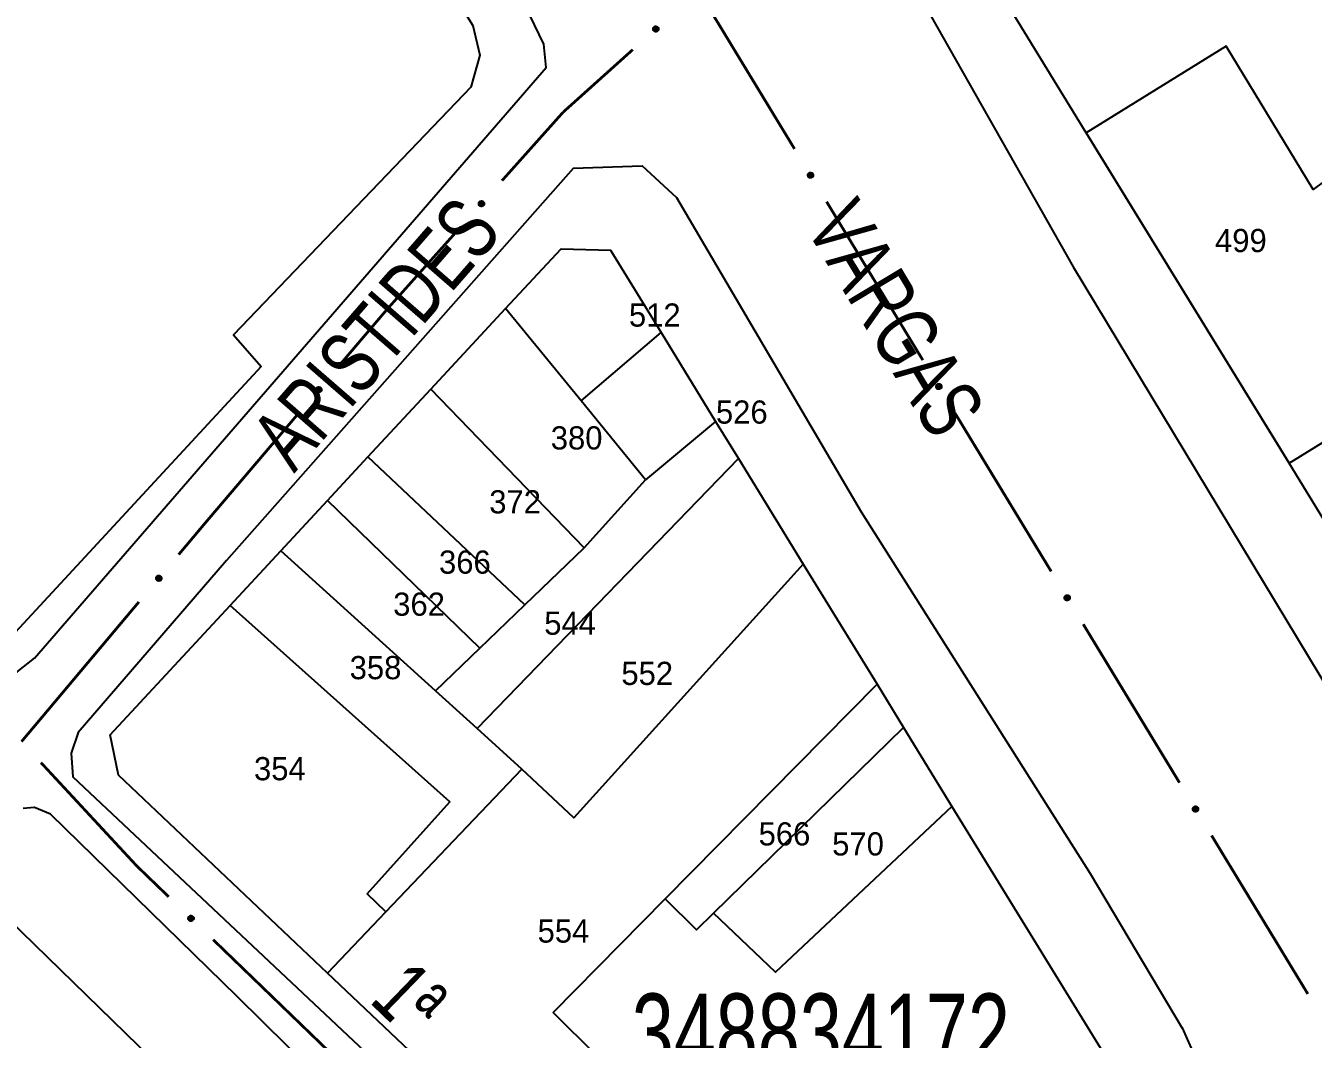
# Model space of a CAD drawing. Extents: x 199577 to 200882, y 4838726 to 4840156.
# Drawn here: x 200395.1 to 200478.4, y 4839460.7 to 4839526.4 of the extents above; entities that cross this region are included whole.
import ezdxf
from ezdxf.enums import TextEntityAlignment as Align

# ---------------------------------------------------------------- set-up
doc = ezdxf.new("R2010")
doc.units = 0
doc.header["$LTSCALE"] = 1.5
doc.header["$MEASUREMENT"] = 0
for name, color, linetype in [('CD_MALHA_LOTES', 7, 'CONTINUOUS'), ('CD_TXT_QUADRA', 2, 'CONTINUOUS'), ('RU-QUADRA', 210, 'CONTINUOUS'), ('SV-EIXO-RUA-PAV', 20, 'CONTINUOUS'), ('SV-RUA-PAVIM', 7, 'CONTINUOUS'), ('SV-TXT-RUA-PAV', 7, 'CONTINUOUS'), ('Th_NmrPorta', 1, 'CONTINUOUS')]:
    doc.layers.add(name, color=color, linetype=linetype)
doc.styles.add('ARIAL', font='ARIAL.SHX')

msp = doc.modelspace()

# ---------------------------------------------------------------- linework, layer by layer
at = {"layer": 'CD_MALHA_LOTES', "linetype": 'Continuous', "flags": 128}
for points in [[(200463.73, 4839519.43), (200454.51, 4839534.48), (200454.83, 4839537.42), (200467.38, 4839549.26)], [(200424.04, 4839526.37), (200424.48, 4839524.45), (200423.9, 4839522.38), (200408.55, 4839506.35), (200410.33, 4839504.29), (200393.35, 4839485.94)], [(200476.85, 4839498.03), (200485.76, 4839503.54), (200480.2, 4839512.41), (200481.83, 4839513.3), (200479.75, 4839516.75), (200478.42, 4839515.76), (200472.78, 4839525.03), (200463.73, 4839519.43)], [(200463.73, 4839519.43), (200476.85, 4839498.03)], [(200426.15, 4839508.04), (200429.75, 4839511.91), (200432.95, 4839511.82), (200436.22, 4839506.49)], [(200421.32, 4839502.83), (200426.15, 4839508.04)], [(200431.04, 4839502.07), (200426.15, 4839508.04)], [(200431.04, 4839502.07), (200436.22, 4839506.49)], [(200436.22, 4839506.49), (200439.74, 4839500.74)], [(200417.24, 4839498.44), (200421.32, 4839502.83)], [(200431.23, 4839492.56), (200421.32, 4839502.83)], [(200435.21, 4839496.96), (200431.04, 4839502.07)], [(200439.74, 4839500.74), (200435.21, 4839496.96)], [(200439.74, 4839500.74), (200441.22, 4839498.34)], [(200504.02, 4839499.07), (200490.04, 4839482.45), (200486.31, 4839482.59), (200476.85, 4839498.03)], [(200414.63, 4839495.62), (200417.24, 4839498.44)], [(200427.39, 4839488.86), (200417.24, 4839498.44)], [(200424.32, 4839480.85), (200441.22, 4839498.34)], [(200441.22, 4839498.34), (200445.42, 4839491.49)], [(200431.23, 4839492.56), (200435.21, 4839496.96)], [(200411.61, 4839492.37), (200414.63, 4839495.62)], [(200424.48, 4839486.06), (200414.63, 4839495.62)], [(200408.33, 4839488.83), (200411.61, 4839492.37)], [(200421.61, 4839483.3), (200411.61, 4839492.37)], [(200427.39, 4839488.86), (200431.23, 4839492.56)], [(200445.42, 4839491.49), (200430.57, 4839475.08), (200427.21, 4839478.23)], [(200445.42, 4839491.49), (200450.19, 4839483.72)], [(200414.63, 4839465.02), (200401.1, 4839477.83), (200400.56, 4839480.46), (200408.33, 4839488.83)], [(200418.4, 4839468.98), (200417.2, 4839470.16), (200422.55, 4839476.11), (200408.33, 4839488.83)], [(200424.48, 4839486.06), (200427.39, 4839488.86)], [(200421.61, 4839483.3), (200424.48, 4839486.06)], [(200424.32, 4839480.85), (200421.61, 4839483.3)], [(200436.49, 4839469.84), (200450.19, 4839483.72)], [(200450.19, 4839483.72), (200451.91, 4839480.92)], [(200427.21, 4839478.23), (200424.32, 4839480.85)], [(200439.61, 4839468.9), (200451.91, 4839480.92)], [(200451.91, 4839480.92), (200455.04, 4839475.81)], [(200418.4, 4839468.98), (200427.21, 4839478.23)], [(200455.04, 4839475.81), (200466.78, 4839456.69), (200467.03, 4839454.22), (200448.29, 4839433.16), (200429.33, 4839451.11)], [(200455.04, 4839475.81), (200443.63, 4839465.08), (200439.61, 4839468.9)], [(200429.23, 4839462.47), (200436.49, 4839469.84)], [(200439.61, 4839468.9), (200438.51, 4839467.83), (200436.49, 4839469.84)], [(200375.38, 4839452.93), (200390.56, 4839468.96), (200393.13, 4839469.34), (200416.69, 4839446.39)], [(200414.63, 4839465.02), (200418.4, 4839468.98)], [(200426.48, 4839453.8), (200414.63, 4839465.02)], [(200432.05, 4839459.67), (200429.23, 4839462.47)]]:
    msp.add_lwpolyline(points, dxfattribs=at)
at = {"layer": 'RU-QUADRA', "linetype": 'Continuous', "flags": 128}
for points in [[(200395.18, 4839572.39), (200424.04, 4839526.37), (200424.48, 4839524.45), (200423.9, 4839522.38), (200408.55, 4839506.35), (200410.33, 4839504.29), (200393.35, 4839485.94), (200350.07, 4839531.66), (200349.97, 4839535.12), (200390.72, 4839573.53)], [(200400.56, 4839480.46), (200408.33, 4839488.83), (200414.63, 4839495.62), (200417.24, 4839498.44), (200421.32, 4839502.83), (200426.15, 4839508.04), (200429.75, 4839511.91), (200432.95, 4839511.82), (200436.22, 4839506.49), (200439.74, 4839500.74), (200441.22, 4839498.34), (200445.42, 4839491.49), (200450.19, 4839483.72), (200451.91, 4839480.92), (200455.04, 4839475.81), (200466.78, 4839456.69), (200467.03, 4839454.22), (200448.29, 4839433.16), (200429.33, 4839451.11), (200426.48, 4839453.8), (200414.63, 4839465.02), (200401.1, 4839477.83)]]:
    msp.add_lwpolyline(points, close=True, dxfattribs=at)
for points in [[(200529.46, 4839528.99), (200517.29, 4839514.69), (200504.02, 4839499.07), (200490.04, 4839482.45), (200486.31, 4839482.59), (200476.85, 4839498.03), (200463.73, 4839519.43), (200454.51, 4839534.48)], [(200393.13, 4839469.34), (200416.69, 4839446.39), (200419.88, 4839449.89), (200422.95, 4839446.95), (200426.79, 4839443.27), (200432.77, 4839437.53), (200437.31, 4839433.18), (200442.28, 4839428.41), (200442.81, 4839425.59), (200431.61, 4839411.49), (200426.52, 4839405.09), (200422.88, 4839400.52), (200389.93, 4839359.07)]]:
    msp.add_lwpolyline(points, dxfattribs=at)
at = {"layer": 'SV-EIXO-RUA-PAV', "const_width": 0.18}
for points in [[(200438.623553, 4839528.640501), (200444.851222, 4839518.383009)], [(200434.385474, 4839524.808769), (200429.922678, 4839520.798351)], [(200429.88, 4839520.76), (200425.922465, 4839516.326866)], [(200429.922678, 4839520.798351), (200429.88, 4839520.76)], [(200446.927112, 4839514.963845), (200453.154781, 4839504.706353)], [(200423.258634, 4839513.342908), (200418.59693, 4839508.120982)], [(200418.48, 4839507.99), (200415.353997, 4839504.315341)], [(200418.59693, 4839508.120982), (200418.48, 4839507.99)], [(200412.76218, 4839501.268624), (200406.930591, 4839494.413511)], [(200455.230671, 4839501.287189), (200461.45834, 4839491.029697)], [(200406.8, 4839494.26), (200405.000055, 4839492.117208)], [(200406.930591, 4839494.413511), (200406.8, 4839494.26)], [(200402.427287, 4839489.054389), (200395.352174, 4839480.631635)], [(200463.53423, 4839487.610534), (200469.761899, 4839477.353042)], [(200395.352174, 4839480.631635), (200394.83, 4839480.01)], [(200402.29, 4839471.96), (200396.088655, 4839478.6518)], [(200471.837789, 4839473.933878), (200478.065458, 4839463.676386)], [(200402.920534, 4839471.351057), (200402.29, 4839471.96)], [(200404.359164, 4839469.961689), (200402.920534, 4839471.351057)], [(200415.868204, 4839458.846744), (200407.236424, 4839467.182952)]]:
    msp.add_lwpolyline(points, dxfattribs=at)
at = {"layer": 'SV-EIXO-RUA-PAV'}
for points in [[(200436.053521, 4839526.159733), (200436.051605, 4839526.110862), (200436.039966, 4839526.069252), (200436.020269, 4839526.037341), (200435.995511, 4839526.01368), (200435.967455, 4839525.992327), (200435.93442, 4839525.97704), (200435.893996, 4839525.968194), (200435.844958, 4839525.969771), (200435.803116, 4839525.984496), (200435.770797, 4839526.002133), (200435.744639, 4839526.026529), (200435.724352, 4839526.054131), (200435.709607, 4839526.088971), (200435.701043, 4839526.130025), (200435.703822, 4839526.179296), (200435.715513, 4839526.220011), (200435.735375, 4839526.250377), (200435.760068, 4839526.276519), (200435.788971, 4839526.297976), (200435.821486, 4839526.312795), (200435.862836, 4839526.321344), (200435.91143, 4839526.317956), (200435.952172, 4839526.30676), (200435.982809, 4839526.287329), (200436.007999, 4839526.26244), (200436.029757, 4839526.234561), (200436.046508, 4839526.201993), (200436.053521, 4839526.159733)], [(200445.908697, 4839516.853372), (200445.956366, 4839516.842433), (200445.995099, 4839516.823283), (200446.022806, 4839516.798013), (200446.041468, 4839516.769299), (200446.057252, 4839516.737772), (200446.066152, 4839516.702476), (200446.067353, 4839516.661113), (200446.056714, 4839516.613217), (200446.03449, 4839516.574828), (200446.011169, 4839516.546338), (200445.982347, 4839516.525155), (200445.951464, 4839516.510335), (200445.914494, 4839516.502303), (200445.872565, 4839516.501495), (200445.824663, 4839516.513358), (200445.786819, 4839516.532392), (200445.760661, 4839516.557538), (200445.739548, 4839516.586648), (200445.72382, 4839516.619027), (200445.715283, 4839516.653725), (200445.714546, 4839516.695943), (200445.726881, 4839516.743068), (200445.745434, 4839516.781029), (200445.770206, 4839516.807533), (200445.799333, 4839516.827674), (200445.830762, 4839516.843889), (200445.86587, 4839516.854313), (200445.908697, 4839516.853372)], [(200424.768353, 4839514.868762), (200424.771813, 4839514.819977), (200424.76481, 4839514.77734), (200424.748734, 4839514.74346), (200424.726721, 4839514.717226), (200424.701179, 4839514.692923), (200424.67002, 4839514.674102), (200424.630811, 4839514.660874), (200424.581897, 4839514.65706), (200424.538691, 4839514.667105), (200424.504633, 4839514.681088), (200424.475955, 4839514.702467), (200424.452762, 4839514.727676), (200424.434283, 4839514.760687), (200424.421265, 4839514.800553), (200424.41862, 4839514.849831), (200424.425772, 4839514.891584), (200424.442182, 4839514.923946), (200424.463857, 4839514.95264), (200424.490232, 4839514.977139), (200424.520924, 4839514.995437), (200424.561086, 4839515.008472), (200424.609758, 4839515.010437), (200424.651483, 4839515.003779), (200424.684066, 4839514.987828), (200424.711836, 4839514.965853), (200424.736522, 4839514.94053), (200424.756745, 4839514.909997), (200424.768353, 4839514.868762)], [(200454.212256, 4839503.176717), (200454.259925, 4839503.165777), (200454.298657, 4839503.146628), (200454.326365, 4839503.121358), (200454.345027, 4839503.092643), (200454.360811, 4839503.061116), (200454.369711, 4839503.02582), (200454.370912, 4839502.984457), (200454.360273, 4839502.936561), (200454.338049, 4839502.898173), (200454.314728, 4839502.869683), (200454.285906, 4839502.848499), (200454.255023, 4839502.83368), (200454.218053, 4839502.825647), (200454.176124, 4839502.824839), (200454.128221, 4839502.836702), (200454.090378, 4839502.855736), (200454.064219, 4839502.880882), (200454.043106, 4839502.909992), (200454.027379, 4839502.942372), (200454.018842, 4839502.97707), (200454.018105, 4839503.019288), (200454.03044, 4839503.066412), (200454.048993, 4839503.104373), (200454.073765, 4839503.130878), (200454.102892, 4839503.151018), (200454.13432, 4839503.167233), (200454.169429, 4839503.177657), (200454.212256, 4839503.176717)], [(200414.235033, 4839502.830094), (200414.239656, 4839502.781404), (200414.233674, 4839502.738613), (200414.218411, 4839502.704359), (200414.197031, 4839502.677606), (200414.172076, 4839502.6527), (200414.141376, 4839502.633141), (200414.102494, 4839502.61898), (200414.053685, 4839502.613999), (200414.010252, 4839502.623009), (200413.975869, 4839502.636176), (200413.946689, 4839502.656863), (200413.9229, 4839502.681511), (200413.903638, 4839502.714072), (200413.889672, 4839502.753616), (200413.885852, 4839502.802817), (200413.892005, 4839502.844728), (200413.907637, 4839502.877473), (200413.928621, 4839502.906676), (200413.954402, 4839502.931798), (200413.984649, 4839502.950824), (200414.024488, 4839502.964814), (200414.0731, 4839502.967941), (200414.114971, 4839502.962281), (200414.147927, 4839502.947113), (200414.176213, 4839502.925807), (200414.201497, 4839502.901081), (200414.222444, 4839502.871039), (200414.235033, 4839502.830094)], [(200403.890374, 4839490.625012), (200403.895301, 4839490.576353), (200403.889585, 4839490.533525), (200403.874537, 4839490.499176), (200403.853324, 4839490.472291), (200403.828525, 4839490.44723), (200403.797947, 4839490.427479), (200403.759154, 4839490.413076), (200403.710377, 4839490.407791), (200403.666888, 4839490.41653), (200403.632424, 4839490.429482), (200403.603116, 4839490.449987), (200403.579174, 4839490.474486), (200403.559709, 4839490.506927), (200403.545497, 4839490.546382), (200403.541369, 4839490.595558), (200403.547261, 4839490.637507), (200403.562689, 4839490.670349), (200403.58349, 4839490.699683), (200403.609115, 4839490.724964), (200403.639242, 4839490.744179), (200403.678993, 4839490.758417), (200403.727584, 4839490.761847), (200403.76949, 4839490.756449), (200403.80254, 4839490.741486), (200403.830958, 4839490.720357), (200403.856396, 4839490.695789), (200403.87753, 4839490.665879), (200403.890374, 4839490.625012)], [(200462.515815, 4839489.500061), (200462.563484, 4839489.489122), (200462.602216, 4839489.469972), (200462.629924, 4839489.444702), (200462.648586, 4839489.415988), (200462.664369, 4839489.384461), (200462.67327, 4839489.349164), (200462.67447, 4839489.307801), (200462.663832, 4839489.259905), (200462.641608, 4839489.221517), (200462.618287, 4839489.193027), (200462.589465, 4839489.171844), (200462.558582, 4839489.157024), (200462.521612, 4839489.148991), (200462.479683, 4839489.148184), (200462.43178, 4839489.160046), (200462.393937, 4839489.179081), (200462.367778, 4839489.204227), (200462.346665, 4839489.233336), (200462.330937, 4839489.265716), (200462.3224, 4839489.300414), (200462.321664, 4839489.342632), (200462.333998, 4839489.389756), (200462.352552, 4839489.427717), (200462.377324, 4839489.454222), (200462.406451, 4839489.474363), (200462.437879, 4839489.490578), (200462.472988, 4839489.501002), (200462.515815, 4839489.500061)], [(200470.819373, 4839475.823405), (200470.867043, 4839475.812466), (200470.905775, 4839475.793316), (200470.933483, 4839475.768047), (200470.952145, 4839475.739332), (200470.967928, 4839475.707805), (200470.976829, 4839475.672509), (200470.978029, 4839475.631146), (200470.967391, 4839475.58325), (200470.945166, 4839475.544861), (200470.921845, 4839475.516372), (200470.893024, 4839475.495188), (200470.86214, 4839475.480368), (200470.825171, 4839475.472336), (200470.783241, 4839475.471528), (200470.735339, 4839475.483391), (200470.697496, 4839475.502425), (200470.671337, 4839475.527571), (200470.650224, 4839475.556681), (200470.634496, 4839475.58906), (200470.625959, 4839475.623758), (200470.625222, 4839475.665976), (200470.637557, 4839475.713101), (200470.656111, 4839475.751062), (200470.680883, 4839475.777566), (200470.71001, 4839475.797707), (200470.741438, 4839475.813922), (200470.776546, 4839475.824346), (200470.819373, 4839475.823405)], [(200405.824675, 4839468.393325), (200405.775791, 4839468.391781), (200405.733461, 4839468.400449), (200405.700238, 4839468.417841), (200405.674886, 4839468.440865), (200405.651603, 4839468.46734), (200405.634018, 4839468.499212), (200405.622337, 4839468.53891), (200405.620443, 4839468.587936), (200405.632173, 4839468.630715), (200405.647481, 4839468.664199), (200405.669967, 4839468.692017), (200405.696065, 4839468.714204), (200405.729776, 4839468.731375), (200405.770121, 4839468.742821), (200405.819465, 4839468.743532), (200405.860906, 4839468.734749), (200405.8926, 4839468.717083), (200405.920422, 4839468.6943), (200405.943868, 4839468.666986), (200405.96095, 4839468.6356), (200405.9724, 4839468.594958), (200405.972457, 4839468.546246), (200405.964168, 4839468.504815), (200405.946952, 4839468.472881), (200405.923906, 4839468.445994), (200405.897635, 4839468.422319), (200405.866333, 4839468.403308), (200405.824675, 4839468.393325)]]:
    msp.add_lwpolyline(points, close=True, dxfattribs=at)
for points in [[(200435.862836, 4839526.321344), (200435.701043, 4839526.130025)], [(200435.821486, 4839526.312795), (200435.703822, 4839526.179296)], [(200435.8853, 4839526.315946), (200435.707247, 4839526.111913)], [(200435.839655, 4839526.311619), (200435.707892, 4839526.160191)], [(200435.91143, 4839526.317956), (200435.709607, 4839526.088971)], [(200435.929517, 4839526.311653), (200435.719796, 4839526.075493)], [(200435.802425, 4839526.302012), (200435.714113, 4839526.204306)], [(200435.788971, 4839526.297976), (200435.715513, 4839526.220011)], [(200435.952172, 4839526.30676), (200435.724352, 4839526.054131)], [(200435.964395, 4839526.295297), (200435.736405, 4839526.04272)], [(200435.982809, 4839526.287329), (200435.744639, 4839526.026529)], [(200435.993183, 4839526.273469), (200435.75728, 4839526.01745)], [(200436.007999, 4839526.26244), (200435.770797, 4839526.002133)], [(200436.016793, 4839526.245154), (200435.791848, 4839525.995313)], [(200436.029757, 4839526.234561), (200435.803116, 4839525.984496)], [(200436.03452, 4839526.21522), (200435.827741, 4839525.97987)], [(200436.046508, 4839526.201993), (200435.844958, 4839525.969771)], [(200436.048187, 4839526.181639), (200435.870841, 4839525.972737)], [(200436.053521, 4839526.159733), (200435.893996, 4839525.968194)], [(200436.051396, 4839526.133155), (200435.919427, 4839525.977873)], [(200436.051605, 4839526.110862), (200435.93442, 4839525.97704)], [(200436.045073, 4839526.087114), (200435.956863, 4839525.991334)], [(200436.039966, 4839526.069252), (200435.967455, 4839525.992327)], [(200445.714546, 4839516.695943), (200445.872565, 4839516.501495)], [(200445.715283, 4839516.653725), (200445.824663, 4839516.513358)], [(200445.719806, 4839516.671362), (200445.844191, 4839516.513817)], [(200445.722347, 4839516.632996), (200445.801993, 4839516.528105)], [(200445.72382, 4839516.619027), (200445.786819, 4839516.532392)], [(200445.724014, 4839516.717017), (200445.891512, 4839516.504236)], [(200445.726881, 4839516.743068), (200445.914494, 4839516.502303)], [(200445.736427, 4839516.759673), (200445.929628, 4839516.509817)], [(200445.745434, 4839516.781029), (200445.951464, 4839516.510335)], [(200445.758964, 4839516.790915), (200445.964911, 4839516.520064)], [(200445.770206, 4839516.807533), (200445.982347, 4839516.525155)], [(200445.785749, 4839516.815159), (200445.993612, 4839516.535894)], [(200445.799333, 4839516.827674), (200446.011169, 4839516.546338)], [(200445.817949, 4839516.833113), (200446.021772, 4839516.565761)], [(200445.830762, 4839516.843889), (200446.03449, 4839516.574828)], [(200445.85065, 4839516.844984), (200446.0436, 4839516.59817)], [(200445.86587, 4839516.854313), (200446.056714, 4839516.613217)], [(200445.886182, 4839516.852191), (200446.058597, 4839516.639201)], [(200445.908697, 4839516.853372), (200446.067353, 4839516.661113)], [(200445.93442, 4839516.846359), (200446.062554, 4839516.687897)], [(200445.956366, 4839516.842433), (200446.066152, 4839516.702476)], [(200445.978493, 4839516.831612), (200446.056264, 4839516.727179)], [(200445.995099, 4839516.823283), (200446.057252, 4839516.737772)], [(200424.520924, 4839514.995437), (200424.41862, 4839514.849831)], [(200424.561086, 4839515.008472), (200424.421265, 4839514.800553)], [(200424.539112, 4839514.996262), (200424.424763, 4839514.831289)], [(200424.490232, 4839514.977139), (200424.425772, 4839514.891584)], [(200424.503161, 4839514.982627), (200424.426104, 4839514.87582)], [(200424.584006, 4839515.005571), (200424.429419, 4839514.783232)], [(200424.609758, 4839515.010437), (200424.434283, 4839514.760687)], [(200424.628428, 4839515.006156), (200424.445889, 4839514.748408)], [(200424.651483, 4839515.003779), (200424.452762, 4839514.727676)], [(200424.664889, 4839514.993727), (200424.465994, 4839514.717656)], [(200424.684066, 4839514.987828), (200424.475955, 4839514.702467)], [(200424.695899, 4839514.97519), (200424.489516, 4839514.694829)], [(200424.711836, 4839514.965853), (200424.504633, 4839514.681088)], [(200424.722474, 4839514.949637), (200424.526305, 4839514.67662)], [(200424.736522, 4839514.94053), (200424.538691, 4839514.667105)], [(200424.743378, 4839514.921829), (200424.563675, 4839514.665208)], [(200424.756745, 4839514.909997), (200424.581897, 4839514.65706)], [(200424.760648, 4839514.88995), (200424.607298, 4839514.662849)], [(200424.768353, 4839514.868762), (200424.630811, 4839514.660874)], [(200424.769158, 4839514.842112), (200424.655027, 4839514.673286)], [(200424.771813, 4839514.819977), (200424.67002, 4839514.674102)], [(200424.767926, 4839514.795654), (200424.690759, 4839514.690774)], [(200424.76481, 4839514.77734), (200424.701179, 4839514.692923)], [(200454.018105, 4839503.019288), (200454.176124, 4839502.824839)], [(200454.023365, 4839502.994706), (200454.14775, 4839502.837161)], [(200454.027572, 4839503.040361), (200454.195071, 4839502.82758)], [(200454.03044, 4839503.066412), (200454.218053, 4839502.825647)], [(200454.039986, 4839503.083017), (200454.233187, 4839502.833162)], [(200454.048993, 4839503.104373), (200454.255023, 4839502.83368)], [(200454.062523, 4839503.11426), (200454.26847, 4839502.843409)], [(200454.073765, 4839503.130878), (200454.285906, 4839502.848499)], [(200454.089308, 4839503.138503), (200454.297171, 4839502.859238)], [(200454.102892, 4839503.151018), (200454.314728, 4839502.869683)], [(200454.121508, 4839503.156457), (200454.325331, 4839502.889105)], [(200454.13432, 4839503.167233), (200454.338049, 4839502.898173)], [(200454.154208, 4839503.168329), (200454.347159, 4839502.921514)], [(200454.169429, 4839503.177657), (200454.360273, 4839502.936561)], [(200454.189741, 4839503.175535), (200454.362155, 4839502.962545)], [(200454.212256, 4839503.176717), (200454.370912, 4839502.984457)], [(200454.237979, 4839503.169703), (200454.366113, 4839503.011241)], [(200454.259925, 4839503.165777), (200454.369711, 4839503.02582)], [(200454.282052, 4839503.154956), (200454.359823, 4839503.050523)], [(200454.298657, 4839503.146628), (200454.360811, 4839503.061116)], [(200413.984649, 4839502.950824), (200413.885852, 4839502.802817)], [(200414.024488, 4839502.964814), (200413.889672, 4839502.753616)], [(200413.954402, 4839502.931798), (200413.892005, 4839502.844728)], [(200414.002813, 4839502.952083), (200413.892435, 4839502.784426)], [(200413.967198, 4839502.937593), (200413.892713, 4839502.828976)], [(200414.047471, 4839502.962462), (200413.898238, 4839502.736494)], [(200414.0731, 4839502.967941), (200413.903638, 4839502.714072)], [(200414.091866, 4839502.964107), (200413.915535, 4839502.702074)], [(200414.114971, 4839502.962281), (200413.9229, 4839502.681511)], [(200414.128614, 4839502.952552), (200413.936368, 4839502.671811)], [(200414.147927, 4839502.947113), (200413.946689, 4839502.656863)], [(200414.160058, 4839502.934761), (200413.960428, 4839502.649552)], [(200414.176213, 4839502.925807), (200413.975869, 4839502.636176)], [(200414.187235, 4839502.909849), (200413.997642, 4839502.632226)], [(200414.201497, 4839502.901081), (200414.010252, 4839502.623009)], [(200414.208798, 4839502.882549), (200414.035274, 4839502.62171)], [(200414.222444, 4839502.871039), (200414.053685, 4839502.613999)], [(200414.226824, 4839502.851091), (200414.07894, 4839502.620393)], [(200414.235033, 4839502.830094), (200414.102494, 4839502.61898)], [(200414.236474, 4839502.80347), (200414.126406, 4839502.631966)], [(200414.239656, 4839502.781404), (200414.141376, 4839502.633141)], [(200414.236351, 4839502.756996), (200414.161711, 4839502.650303)], [(200414.233674, 4839502.738613), (200414.172076, 4839502.6527)], [(200454.018842, 4839502.97707), (200454.128221, 4839502.836702)], [(200454.025906, 4839502.956341), (200454.105552, 4839502.85145)], [(200454.027379, 4839502.942372), (200454.090378, 4839502.855736)], [(200403.639242, 4839490.744179), (200403.541369, 4839490.595558)], [(200403.678993, 4839490.758417), (200403.545497, 4839490.546382)], [(200403.609115, 4839490.724964), (200403.547261, 4839490.637507)], [(200403.657397, 4839490.745551), (200403.548067, 4839490.577209)], [(200403.621874, 4839490.73084), (200403.548067, 4839490.62176)], [(200403.70199, 4839490.756208), (200403.554169, 4839490.529315)], [(200403.727584, 4839490.761847), (200403.559709, 4839490.506927)], [(200403.746374, 4839490.75813), (200403.57168, 4839490.495003)], [(200403.76949, 4839490.756449), (200403.579174, 4839490.474486)], [(200403.783194, 4839490.746805), (200403.592702, 4839490.46487)], [(200403.80254, 4839490.741486), (200403.603116, 4839490.449987)], [(200403.814748, 4839490.72921), (200403.6169, 4839490.442762)], [(200403.830958, 4839490.720357), (200403.632424, 4839490.429482)], [(200403.84208, 4839490.704468), (200403.654221, 4839490.425668)], [(200403.856396, 4839490.695789), (200403.666888, 4839490.41653)], [(200403.863812, 4839490.677303), (200403.691918, 4839490.415387)], [(200403.87753, 4839490.665879), (200403.710377, 4839490.407791)], [(200403.882034, 4839490.645958), (200403.735592, 4839490.414342)], [(200403.890374, 4839490.625012), (200403.759154, 4839490.413076)], [(200403.891981, 4839490.598398), (200403.782985, 4839490.426212)], [(200403.895301, 4839490.576353), (200403.797947, 4839490.427479)], [(200403.892148, 4839490.551924), (200403.818175, 4839490.444768)], [(200403.889585, 4839490.533525), (200403.828525, 4839490.44723)], [(200462.321664, 4839489.342632), (200462.479683, 4839489.148184)], [(200462.3224, 4839489.300414), (200462.43178, 4839489.160046)], [(200462.326924, 4839489.318051), (200462.451308, 4839489.160506)], [(200462.329465, 4839489.279685), (200462.409111, 4839489.174794)], [(200462.330937, 4839489.265716), (200462.393937, 4839489.179081)], [(200462.331131, 4839489.363706), (200462.49863, 4839489.150924)], [(200462.333998, 4839489.389756), (200462.521612, 4839489.148991)], [(200462.343545, 4839489.406362), (200462.536745, 4839489.156506)], [(200462.352552, 4839489.427717), (200462.558582, 4839489.157024)], [(200462.366081, 4839489.437604), (200462.572028, 4839489.166753)], [(200462.377324, 4839489.454222), (200462.589465, 4839489.171844)], [(200462.392867, 4839489.461848), (200462.60073, 4839489.182582)], [(200462.406451, 4839489.474363), (200462.618287, 4839489.193027)], [(200462.425067, 4839489.479801), (200462.62889, 4839489.21245)], [(200462.437879, 4839489.490578), (200462.641608, 4839489.221517)], [(200462.457767, 4839489.491673), (200462.650718, 4839489.244858)], [(200462.472988, 4839489.501002), (200462.663832, 4839489.259905)], [(200462.4933, 4839489.498879), (200462.665714, 4839489.28589)], [(200462.515815, 4839489.500061), (200462.67447, 4839489.307801)], [(200462.541538, 4839489.493047), (200462.669672, 4839489.334586)], [(200462.563484, 4839489.489122), (200462.67327, 4839489.349164)], [(200462.58561, 4839489.478301), (200462.663382, 4839489.373868)], [(200462.602216, 4839489.469972), (200462.664369, 4839489.384461)], [(200470.625222, 4839475.665976), (200470.783241, 4839475.471528)], [(200470.625959, 4839475.623758), (200470.735339, 4839475.483391)], [(200470.630483, 4839475.641395), (200470.754867, 4839475.48385)], [(200470.633023, 4839475.603029), (200470.71267, 4839475.498138)], [(200470.634496, 4839475.58906), (200470.697496, 4839475.502425)], [(200470.63469, 4839475.68705), (200470.802189, 4839475.474269)], [(200470.637557, 4839475.713101), (200470.825171, 4839475.472336)], [(200470.647104, 4839475.729706), (200470.840304, 4839475.47985)], [(200470.656111, 4839475.751062), (200470.86214, 4839475.480368)], [(200470.66964, 4839475.760948), (200470.875587, 4839475.490097)], [(200470.680883, 4839475.777566), (200470.893024, 4839475.495188)], [(200470.696426, 4839475.785192), (200470.904289, 4839475.505927)], [(200470.71001, 4839475.797707), (200470.921845, 4839475.516372)], [(200470.728626, 4839475.803146), (200470.932449, 4839475.535794)], [(200470.741438, 4839475.813922), (200470.945166, 4839475.544861)], [(200470.761326, 4839475.815017), (200470.954277, 4839475.568203)], [(200470.776546, 4839475.824346), (200470.967391, 4839475.58325)], [(200470.796859, 4839475.822224), (200470.969273, 4839475.609234)], [(200470.819373, 4839475.823405), (200470.978029, 4839475.631146)], [(200470.845097, 4839475.816392), (200470.973231, 4839475.65793)], [(200470.867043, 4839475.812466), (200470.976829, 4839475.672509)], [(200470.889169, 4839475.801645), (200470.966941, 4839475.697212)], [(200470.905775, 4839475.793316), (200470.967928, 4839475.707805)], [(200405.866333, 4839468.403308), (200405.620443, 4839468.587936)], [(200405.824675, 4839468.393325), (200405.622337, 4839468.53891)], [(200405.846148, 4839468.400194), (200405.625232, 4839468.562328)], [(200405.87868, 4839468.416201), (200405.629299, 4839468.605824)], [(200405.897635, 4839468.422319), (200405.632173, 4839468.630715)], [(200405.798013, 4839468.393566), (200405.63379, 4839468.514226)], [(200405.775791, 4839468.391781), (200405.634018, 4839468.499212)], [(200405.907285, 4839468.436), (200405.642167, 4839468.642719)], [(200405.923906, 4839468.445994), (200405.647481, 4839468.664199)], [(200405.75164, 4839468.396618), (200405.649864, 4839468.477836)], [(200405.733461, 4839468.400449), (200405.651603, 4839468.46734)], [(200405.93386, 4839468.461553), (200405.661804, 4839468.678766)], [(200405.946952, 4839468.472881), (200405.669967, 4839468.692017)], [(200405.953598, 4839468.491812), (200405.685535, 4839468.701375)], [(200405.964168, 4839468.504815), (200405.696065, 4839468.714204)], [(200405.967447, 4839468.527759), (200405.717052, 4839468.720259)], [(200405.972457, 4839468.546246), (200405.729776, 4839468.731375)], [(200405.968604, 4839468.572169), (200405.752494, 4839468.735351)], [(200405.9724, 4839468.594958), (200405.770121, 4839468.742821)], [(200405.961061, 4839468.617393), (200405.800696, 4839468.738121)], [(200405.96095, 4839468.6356), (200405.819465, 4839468.743532)], [(200405.948846, 4839468.653851), (200405.84514, 4839468.735035)], [(200405.943868, 4839468.666986), (200405.860906, 4839468.734749)]]:
    msp.add_lwpolyline(points, dxfattribs=at)
at = {"layer": 'SV-RUA-PAVIM', "linetype": 'Continuous'}
for points in [[(200462.89, 4839510.74, 12.44), (200482.43, 4839478.36, 12.69), (200484.02, 4839476.33, 12.69), (200486.78, 4839475.71, 12.93), (200488.96, 4839476.34, 13.24), (200490.85, 4839478.57, 13.27), (200506.13, 4839496.35, 13.08), (200595.54, 4839602.14, 11.13), (200596.94, 4839605.15, 11.14), (200563.89, 4839646.15, 11.01), (200559.5, 4839645.99, 10.8), (200549.06, 4839636.55, 10.87), (200519.33, 4839606.07, 11.72), (200471.45, 4839556.93, 12.8), (200451.77, 4839535.34, 13.04), (200450.95, 4839533.22, 13.04), (200451.51, 4839530.81, 13.04)], [(200389.33, 4839488.03, 12.95), (200392.45, 4839484.55, 12.95), (200393.6, 4839484.26, 12.95), (200394.56, 4839484.53, 12.95), (200395.67, 4839485.41, 12.95), (200428.79, 4839523.65, 12.95), (200428.64, 4839525.17, 12.95), (200427.73, 4839527.05, 12.95), (200398.51, 4839576.29, 12.94), (200396.36, 4839577.76, 12.94), (200395.36, 4839578.04, 12.94), (200392.28, 4839578.27, 12.94), (200390.24, 4839577.74, 12.94), (200388.64, 4839576.57, 12.94), (200347.33, 4839535.49, 13.93), (200347.28, 4839531.4, 13.93), (200348.7, 4839529.86, 13.93)], [(200444.22, 4839434.38, 12.58), (200447.59, 4839431.05, 12.57), (200449.02, 4839430.67, 12.53), (200450.62, 4839432.06, 12.55), (200471.57, 4839455.73, 12.55), (200471.71, 4839457.53, 12.77), (200469.96, 4839461.48, 12.77), (200469.95, 4839461.43, 12.77), (200464.01, 4839471.46, 13.33), (200449.18, 4839494.86, 13.74), (200437.23, 4839515.22, 13.74), (200435.02, 4839517.26, 13.74), (200434.99, 4839517.26, 13.74), (200430.52, 4839517.12, 13.74), (200408.1, 4839491.73, 13.27), (200398.5, 4839480.6, 12.88), (200398.05, 4839479.27, 12.88), (200398.16, 4839477.72, 12.88)]]:
    msp.add_polyline3d(points, close=True, dxfattribs=at)
msp.add_polyline3d([(200378.13, 4839342.09, 9.31), (200444.02, 4839424.13, 11.84), (200444.51, 4839426.11, 11.84), (200444.37, 4839427.48, 11.84), (200444.01, 4839428.66, 11.84), (200444, 4839428.74, 11.84), (200443.18, 4839429.53, 11.84), (200443.18, 4839429.55, 11.84), (200408.78, 4839463.5, 12.54), (200396.71, 4839475.32, 12.54), (200395.67, 4839475.74, 12.64), (200395.66, 4839475.74, 12.64), (200394.93, 4839475.68, 12.64)], dxfattribs=at)

# ---------------------------------------------------------------- texts
at = {"layer": 'CD_TXT_QUADRA', "style": 'ARIAL', "width": 0.7}
msp.add_text('348834172', height=5, dxfattribs=at).set_placement((200434.32, 4839458.7))
at = {"layer": 'SV-TXT-RUA-PAV', "style": 'ARIAL', "width": 0.7}
for s, rotation, p in [('ARISTIDES', 49, (200412.47, 4839497.34)), ('VARGAS', 301, (200445.48, 4839513.37)), ('1ª', 316, (200417.26, 4839463.19))]:
    msp.add_text(s, height=4, rotation=rotation, dxfattribs=at).set_placement(p)
at = {"layer": 'Th_NmrPorta', "color": 1}
for s, p in [('499', (200472.061064, 4839512.450368)), ('512', (200434.136587, 4839507.626635)), ('526', (200439.766587, 4839501.346635)), ('380', (200429.077985, 4839499.673156)), ('372', (200425.097344, 4839495.532985)), ('366', (200421.847344, 4839491.632985)), ('362', (200418.884517, 4839488.909695)), ('544', (200428.656844, 4839487.677985)), ('358', (200416.064517, 4839484.799695)), ('552', (200433.646844, 4839484.427985)), ('354', (200409.874978, 4839478.258896)), ('566', (200442.526844, 4839474.037985)), ('570', (200447.286844, 4839473.387985)), ('554', (200428.226844, 4839467.747985))]:
    msp.add_text(s, height=1.5, dxfattribs=at).set_placement(p, align=Align.MIDDLE_LEFT)

doc.saveas('drawing.dxf')
